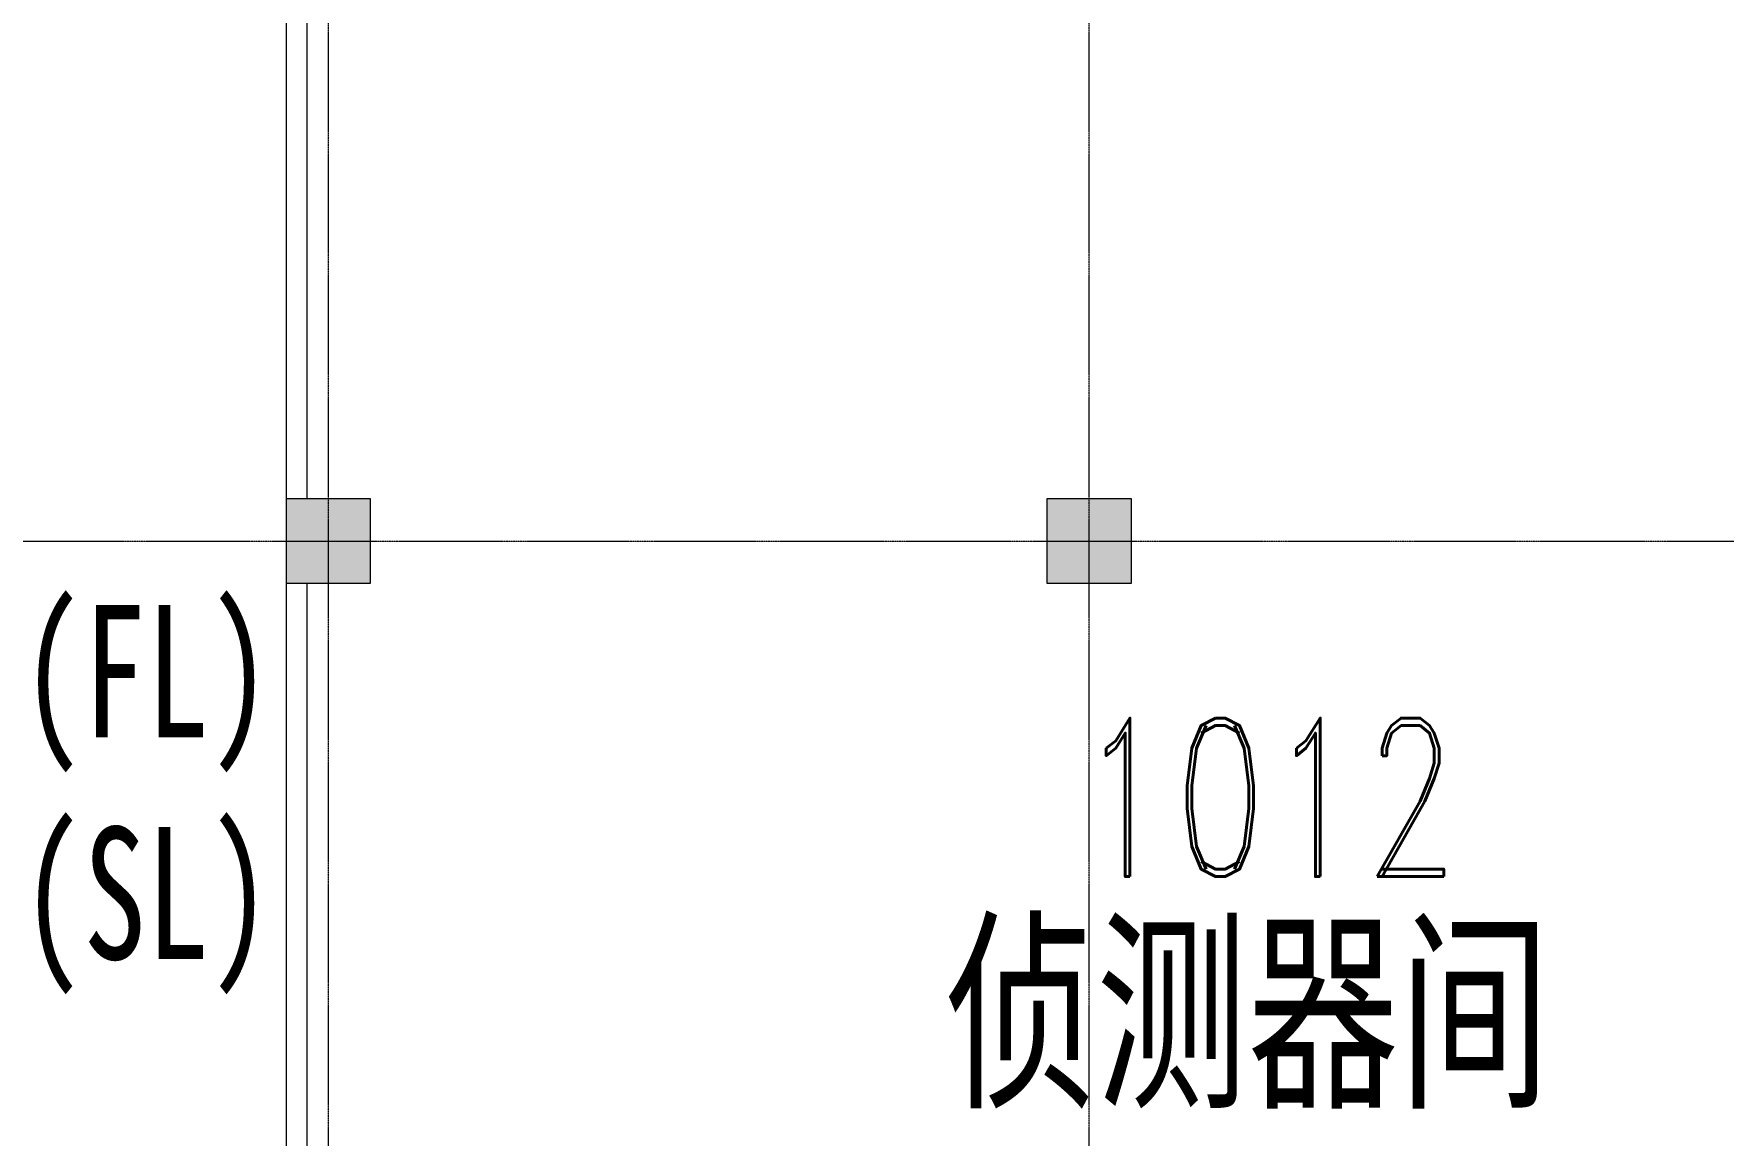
# Model space of a CAD drawing. Header units: millimetres. Extents: x -76632 to 443185, y -33181 to 192400.
# Drawn here: x 11612 to 27600, y 8778 to 19200 of the extents above; entities that cross this region are included whole.
import ezdxf

# ---------------------------------------------------------------- set-up
doc = ezdxf.new("R2010")
doc.units = ezdxf.units.MM
doc.linetypes.add('轴网线', pattern=[22.04, 18.38, -1.83, 0, -1.83])
doc.layers.get('0').update_dxf_attribs({"color": 8})
doc.layers.get('Defpoints').update_dxf_attribs({"color": 8})
for name, color, linetype, lineweight in [('A-ANNO-DIMS', 8, 'Continuous', 9), ('A-ANNO-NOTE', 8, 'Continuous', 5), ('A-AREA-IDEN', 8, 'Continuous', 9), ('A-WALL', 8, 'Continuous', 5), ('S-COLS', 8, 'Continuous', 5), ('S-GRID', 8, 'Continuous', 9)]:
    doc.layers.add(name, color=color, linetype=linetype, lineweight=lineweight)
doc.styles.add('RomanD', font='romand__.ttf', dxfattribs={"width": 0.7, "height": 1500})
doc.styles.add('RomanD_6', font='romand__.ttf', dxfattribs={"width": 0.65, "height": 350})
doc.styles.add('仿宋_2', font='simfang.ttf', dxfattribs={"width": 0.7, "height": 1500})
doc.styles.add('仿宋_6', font='simfang.ttf', dxfattribs={"width": 0.7, "height": 1250})
doc.dimstyles.new('0_5', dxfattribs={"dimscale": 304.8, "dimtxt": 351.251157, "dimasz": 0, "dimexe": 0.82021, "dimexo": 0.0625, "dimgap": 0, "dimtad": 1, "dimdec": 0, "dimzin": 0, "dimdsep": 46, "dimtxsty": 'RomanD_6', "dimblk1": 'NONE', "dimblk2": 'NONE', "dimsah": 1, "dimcen": 0.09, "dimazin": 0, "dimtfac": 1, "dimtdec": 4, "dimtix": 1, "dimtmove": 0, "dimatfit": 3, "dimfxl": 0.82021, "dimfxlon": 1, "dimtvp": 1, "dimtolj": 1, "dimtzin": 0, "dimlwd": 18, "dimlwe": 18, "dimarcsym": 2})

# ---------------------------------------------------------------- blocks, each defined once
blk = doc.blocks.new('X-ST-F3-01-C-001_HLP2_rvt-1-LAY-1F-1_500-A')
at = {"layer": 'S-COLS', "true_color": 0x808080}
for points in [[(14800, 14000), (14800, 14800), (14000, 14800), (14000, 14000), (14200, 14000)], [(21200, 14000), (22000, 14000), (22000, 14800), (21200, 14800)]]:
    blk.add_hatch(color=8, dxfattribs=at).paths.add_polyline_path(points, flags=0)
at = {"layer": 'S-COLS', "color": 7, "lineweight": 9}
for p, q in [((14800, 14800), (14000, 14800)), ((14000, 14800), (14000, 14000)), ((14800, 14000), (14800, 14800)), ((22000, 14800), (21200, 14800)), ((21200, 14800), (21200, 14000)), ((22000, 14000), (22000, 14800)), ((14000, 14000), (14800, 14000)), ((21200, 14000), (22000, 14000))]:
    blk.add_line(p, q, dxfattribs=at)
blk = doc.blocks.new('*D1431')
at = {"layer": 'A-ANNO-DIMS', "color": 0, "lineweight": 18, "transparency": 16777216}
for p, q in [((19261, 131300), (19742, 131300)), ((19492, 130200), (19492, 131300)), ((19261, 130200), (19742, 130200)), ((259200, 4470), (259200, 4951)), ((264000, 4470), (264000, 4951)), ((259200, 4701), (264000, 4701))]:
    blk.add_line(p, q, dxfattribs=at)
at = {"layer": 'Defpoints', "color": 0, "transparency": 16777216}
for p in [(19242, 131300), (19492, 131300), (19242, 130200), (264000, 4701), (259200, 4451), (264000, 4451)]:
    blk.add_point(p, dxfattribs=at)
at = {"layer": 'A-ANNO-DIMS', "color": 0, "lineweight": 18, "transparency": 16777216, "insert": (19317, 130750), "char_height": 350, "width": 972.7, "attachment_point": 5, "rotation": 90, "style": 'RomanD_6'}
blk.add_mtext('\\A1;1100', dxfattribs=at)
at = {"layer": 'A-ANNO-DIMS', "color": 0, "lineweight": 18, "transparency": 16777216, "insert": (261600, 4876), "char_height": 350, "width": 972.7, "attachment_point": 5, "style": 'RomanD_6'}
blk.add_mtext('\\A1;4800', dxfattribs=at)
blk = doc.blocks.new('_None')
blk = doc.blocks.new('*D1432')
at = {"layer": 'A-ANNO-DIMS', "color": 0, "lineweight": 18, "transparency": 16777216}
for p, q in [((19261, 133750), (19742, 133750)), ((19492, 131300), (19492, 133750)), ((19261, 131300), (19742, 131300)), ((260638, 2650), (261119, 2650)), ((260869, 1700), (260869, 2650)), ((261100, 1700), (260619, 1700))]:
    blk.add_line(p, q, dxfattribs=at)
at = {"layer": 'Defpoints', "color": 0, "transparency": 16777216}
for p in [(19242, 133750), (19492, 133750), (19242, 131300), (260619, 2650), (260869, 2650), (261119, 1700)]:
    blk.add_point(p, dxfattribs=at)
at = {"layer": 'A-ANNO-DIMS', "color": 0, "lineweight": 18, "transparency": 16777216, "char_height": 350, "attachment_point": 5, "rotation": 90, "style": 'RomanD_6'}
for s, insert, width in [('\\A1;2450', (19317, 132525), 972.7), ('\\A1;950', (260694, 2175), 729.52)]:
    blk.add_mtext(s, dxfattribs=dict(at, insert=insert, width=width))

msp = doc.modelspace()

# ---------------------------------------------------------------- linework, layer by layer
at = {"layer": 'A-WALL', "lineweight": 9, "transparency": 33554687}
for p, q in [((14000, 21200), (14000, 14800)), ((14200, 14800), (14200, 21200)), ((14000, 14000), (14000, 7600)), ((14200, 7600), (14200, 14000))]:
    msp.add_line(p, q, dxfattribs=at)
at = {"layer": 'S-GRID', "linetype": '轴网线', "transparency": 33554687}
for p, q in [((14400, -17706.2), (14400, 174400)), ((21600, -17706.2), (21600, 174400)), ((-16000, 14400), (308800, 14400))]:
    msp.add_line(p, q, dxfattribs=at)

# ---------------------------------------------------------------- block references
at = {"lineweight": 5, "transparency": 33554687}
msp.add_blockref('X-ST-F3-01-C-001_HLP2_rvt-1-LAY-1F-1_500-A', (0, 0), dxfattribs=at)

# ---------------------------------------------------------------- texts
at = {"layer": 'A-ANNO-NOTE', "lineweight": 9, "transparency": 33554687, "char_height": 1250, "width": 3142.615, "attachment_point": 1, "style": '仿宋_6'}
for s, insert in [('(FL)', (11484.8, 13794.2)), ('(SL)', (11484.8, 11694.2))]:
    msp.add_mtext(s, dxfattribs=dict(at, insert=insert))
at = {"layer": 'A-AREA-IDEN', "transparency": 33554687, "char_height": 1500, "attachment_point": 1}
for s, insert, width, style in [('1012', (21491, 12725.3), 4826.159, 'RomanD'), ('侦测器间', (20234, 10691.1), 7856.537, '仿宋_2')]:
    msp.add_mtext(s, dxfattribs=dict(at, insert=insert, width=width, style=style))

# ---------------------------------------------------------------- dimensions: what is measured, and where the dimension line sits
at = {"layer": 'A-ANNO-DIMS', "lineweight": 18, "transparency": 33554687}
for base, p1, p2, override, picture, middle in [((19492.1, 133750), (19242.1, 131300), (19242.1, 133750), {"dimpost": '<>', "dimfxl": 2450}, '*D1432', (19317.1, 132525)), ((19492.1, 131300), (19242.1, 130200), (19242.1, 131300), {"dimpost": '<>', "dimfxl": 1100}, '*D1431', (19317.1, 130750))]:
    dim = msp.add_linear_dim(base=base, p1=p1, p2=p2, angle=90, dimstyle='0_5', override=override, dxfattribs=at)
    dim.commit()
    dim.dimension.update_dxf_attribs({"geometry": picture, "text_midpoint": middle})

doc.saveas('drawing.dxf')
